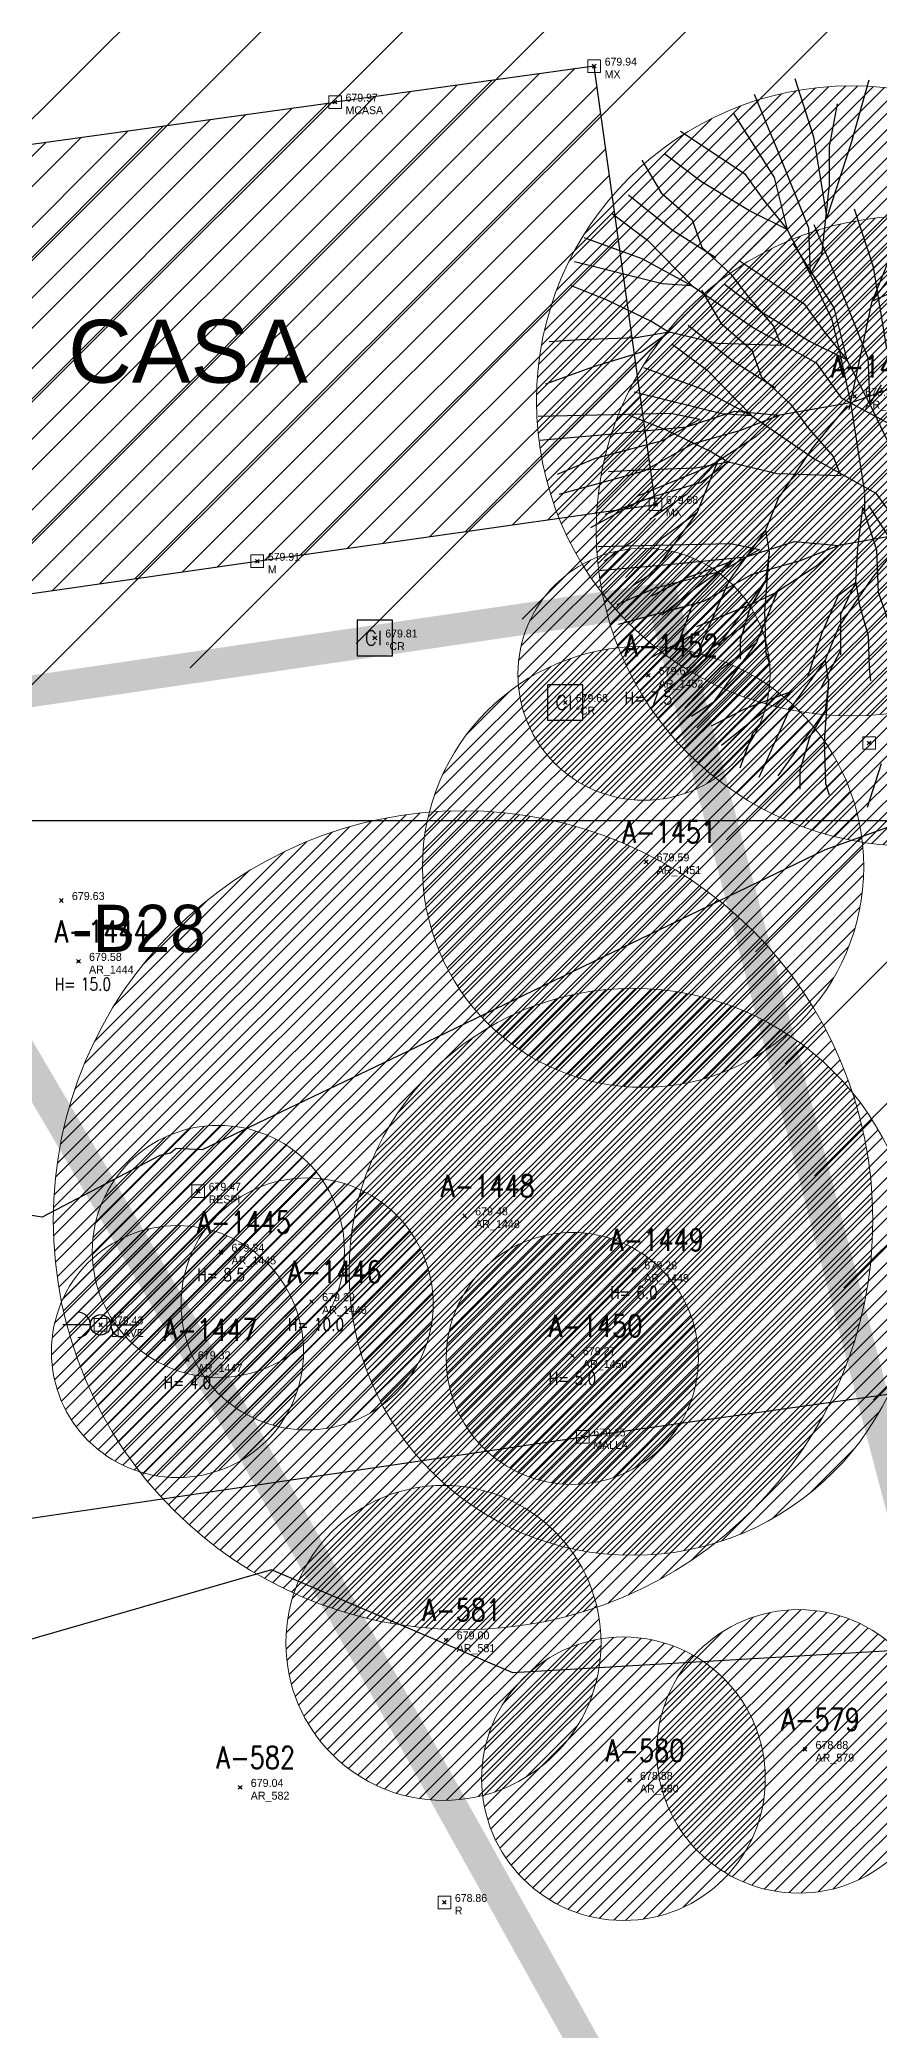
# Model space of a CAD drawing. Extents: x 350769 to 354978, y 6304672 to 6307963.
# Drawn here: x 352382.04 to 352395.35, y 6305880.8 to 6305912.39 of the extents above; entities that cross this region are included whole.
import ezdxf

# ---------------------------------------------------------------- set-up
doc = ezdxf.new("R2010")
doc.units = 0
doc.header["$PDMODE"] = 35
doc.header["$PDSIZE"] = 0.03
for name, pattern in [('4.0 - LO RECABARREN - DESNIVEL NUEVO$0$HIDDEN', [0.375, 0.25, -0.125]), ('CONTINUOS', [0]), ('DASHDOT', [1, 0.5, -0.25, 0, -0.25]), ('DASHED', [19.049999999999997, 12.7, -6.35])]:
    doc.linetypes.add(name, pattern=pattern)
doc.layers.get('0').update_dxf_attribs({"linetype": 'CONTINUOUS'})
for name, color, linetype in [('03_S2_Pav ext_Borde vereda', 7, 'CONTINUOUS'), ('1-ARBOL H1', 7, 'CONTINUOUS'), ('1-ARBOL H2', 1, 'CONTINUOUS'), ('1-ARBOL H3', 241, 'CONTINUOUS'), ('1-ARBOL NOMBRE', 3, 'CONTINUOUS'), ('1-ARBOL PTO', 7, 'CONTINUOUS'), ('1-CASA', 2, 'CONTINUOUS'), ('1-CERCO MALLA', 252, 'MALLA_LINE'), ('1-coordenadas', 8, 'CONTINUOUS'), ('1-MURO', 7, 'CONTINUOUS'), ('1-TEXTOS', 7, 'CONTINUOUS'), ('2-ACHURADO EDIFICACION', 252, 'CONTINUOUS'), ('C-TINN', 5, 'CONTINUOUS'), ('C-TOPO-MINR', 8, 'CONTINUOUS'), ('Paisajismo', 253, 'CONTINUOUS'), ('V-NODE-TEXT DIC 2012', 31, 'CONTINUOUS'), ('Z-CR', 253, 'CONTINUOUS'), ('Z-LLAV', 253, 'CONTINUOUS')]:
    doc.layers.add(name, color=color, linetype=linetype)
doc.layers.add('0_ASD_LINEA OFICIAL', color=253, linetype='DASHDOT', lineweight=20)
doc.layers.add('0_ASD_TOPOGRAFIA_ELEMENTOS', color=9, linetype='CONTINUOS', lineweight=5, true_color=0xbdbdbd)
doc.styles.add('A', font='arial.ttf', dxfattribs={"height": 2})
doc.styles.add('ROMANS', font='romans.shx', dxfattribs={"width": 0.65})
doc.linetypes.add('MALLA_LINE', pattern='A,0.5,-0.2,["MLL",STANDARD,S=0.1,R=0,X=-0.1,Y=-0.05],-0.25', length=0.95)

# ---------------------------------------------------------------- blocks, each defined once
blk = doc.blocks.new('COORDENADAS')
at = {"layer": '1-coordenadas'}
blk.add_line((20, -300.625), (1420, -300.625), dxfattribs=at)
blk = doc.blocks.new('LLAV')
at = {"layer": 'Z-LLAV'}
for p, q in [((-0.4049999999997453, 0), (-1.5, 0)), ((0.4049999999997453, 0), (1.5, 0))]:
    blk.add_line(p, q, dxfattribs=at)
blk.add_circle((0, 0), 0.405, dxfattribs=at)
for centre, start, end in [((-0.9049999999997453, 0), 270, 90), ((0.9049999999997453, 0), 90, 270)]:
    blk.add_arc(centre, 0.5, start, end, dxfattribs=at)
blk = doc.blocks.new('CR')
at = {"layer": 'Z-CR', "color": 9, "true_color": 0xbdbdbd}
for p, q in [((-1.125, 1.125), (-1.125, -1.125)), ((1.125, 1.125), (-1.125, 1.125)), ((1.125, -1.125), (1.125, 1.125)), ((-1.125, -1.125), (1.125, -1.125))]:
    blk.add_line(p, q, dxfattribs=at)
at = {"layer": 'Z-CR', "color": 9, "true_color": 0xbdbdbd, "style": 'ROMANS'}
blk.add_text('CI', height=0.9, dxfattribs=at).set_placement((-0.6514367137569934, -0.4521266222000122))
blk = doc.blocks.new('A$C27410629')
at = {"true_color": 0x136734, "transparency": 33554559}
h = blk.add_hatch(dxfattribs=at)
h.set_pattern_fill('ANSI31', color=116, scale=0.5)
h.set_pattern_definition([(45, (-8759.562515186517, -519.1035735587502), (-1.122532015133644, 1.122532015133644), [])])
h.paths.add_polyline_path([(137.5068959888558, 1252.464406617455, 0.1176268807227723), (109.8147584422568, 1254.193915082658, 0.0669245107500281), (94.44469839795602, 1249.334472017372, 0.3153492887079504), (64.30173641118381, 1196.270282113329, 0.0226826871159959), (65.7292635223912, 1185.310127003227), (112.3603922077091, 1218.953454515778), (153.4782689701005, 1161.962272479494), (172.1053089193083, 1139.480769404351), (187.9579650288579, 1141.807885415954), (193.565073162812, 1120.465553675225), (224.197974734232, 1050.129297271156), (250.6203797236194, 989.4787086543838), (268.1526288855184, 972.7353945672494, 7.2547007156e-06), (291.4898137452492, 983.2987389690225), (238.1945199318034, 1105.633967029937), (205.2934048173047, 1181.112163638985), (177.0531538182076, 1197.651557407602)])
at = {"layer": '0_ASD_LINEA OFICIAL', "ltscale": 8, "const_width": 0.5}
blk.add_lwpolyline([(250.6203797236194, 989.4787086543838), (268.1526288854875, 972.7353945673531, 7.2547007157e-06), (291.4898137452146, 983.2987389692971), (291.4898137452146, 983.2987389692971), (238.1945199318034, 1105.633967029937), (205.2934048173047, 1181.112163638985), (177.0531538182076, 1197.651557407602), (137.6146324061954, 1252.315079214)], format="xyb", dxfattribs=at)
for points in [[(65.72926352235241, 1185.310127003199), (112.3603922077091, 1218.953454515778), (153.4782689701005, 1161.962272479494), (172.1053089193083, 1139.480769404351), (187.9579650288579, 1141.807885415954), (193.565073162812, 1120.465553675225), (224.197974734232, 1050.129297271156), (250.6203797236194, 989.4787086543838)], [(160.9876143796937, 1025.359743172903), (224.1959328140074, 1050.133984341224), (193.565073162812, 1120.465553675225), (187.9579650288579, 1141.807885415954), (172.1053089193083, 1139.480769404351), (153.4782689701005, 1161.962272479494), (117.4026874119681, 1137.085542515902), (85.5836153089768, 1125.976116823203)]]:
    blk.add_lwpolyline(points, dxfattribs=at)
blk = doc.blocks.new('1.0 - LO RECABARREN LOTEO PARQUE - VEGETACION EXISTENTE ETAPA MUNICIPAL__2024')
at = {"layer": 'Paisajismo'}
for p, q in [((352394.0129195769, 6305911.777992212), (352394.3134849795, 6305910.853789667)), ((352394.9146169637, 6305910.761369242), (352395.1920618146, 6305911.754887106)), ((352393.3702363599, 6305911.527302209), (352393.7386448688, 6305910.637571461)), ((352394.5675657807, 6305910.698932466), (352394.690368617, 6305911.373898414)), ((352393.0418611248, 6305911.223470514), (352393.6892336227, 6305910.206847971)), ((352392.2036058814, 6305910.944373931), (352393.2167310477, 6305910.269405422)), ((352394.3134849795, 6305910.853789667), (352394.5215693546, 6305909.559906274)), ((352394.5215693546, 6305909.559906274), (352394.9146169637, 6305910.761369242)), ((352391.5895916997, 6305910.484170225), (352391.8965987906, 6305909.962602952)), ((352392.533211347, 6305910.137532651), (352391.955200504, 6305910.576528818)), ((352393.7386448688, 6305910.637571461), (352394.229856214, 6305909.410356456)), ((352394.5675657807, 6305910.085324964), (352394.5675657807, 6305910.698932466)), ((352393.2961860136, 6305909.675431806), (352392.533211347, 6305910.137532651)), ((352393.2167310477, 6305910.269405422), (352393.5237381385, 6305909.83988094)), ((352393.6892336227, 6305910.206847971), (352393.8921501809, 6305909.379677232)), ((352391.3771890714, 6305909.929587121), (352392.0708026726, 6305909.37506585)), ((352391.8965987906, 6305909.962602952), (352392.3878101358, 6305909.533078468)), ((352393.5237381385, 6305909.83988094), (352393.8921501809, 6305909.379677232)), ((352394.4447629444, 6305908.980831973), (352394.5675657807, 6305910.085324964)), ((352391.1228647721, 6305909.629221594), (352391.6777550635, 6305909.213330534)), ((352392.3878101358, 6305909.533078468), (352392.5413154479, 6305909.103553985)), ((352393.8921501809, 6305909.379677232), (352393.2961860136, 6305909.675431806)), ((352394.9585092772, 6305909.710959554), (352395.2590746798, 6305908.786757008)), ((352390.6685668939, 6305909.25695522), (352391.5895916997, 6305908.919470967)), ((352391.6777550635, 6305909.213330534), (352392.3878101358, 6305908.489946484)), ((352392.0708026726, 6305909.37506585), (352392.7644156842, 6305908.936069684)), ((352393.8921501809, 6305909.379677232), (352394.2605586899, 6305908.674026942)), ((352394.229856214, 6305909.410356456), (352394.2605586899, 6305908.674026942)), ((352394.3158260602, 6305909.460269551), (352394.6842345691, 6305908.570538802)), ((352395.7034937834, 6305909.379677232), (352395.2429813805, 6305908.244502459)), ((352391.9089599903, 6305908.520178624), (352390.5217333774, 6305908.866754366)), ((352391.5895916997, 6305908.919470967), (352392.3878101358, 6305908.489946484)), ((352392.5413154479, 6305909.103553985), (352393.0018243174, 6305908.674026942)), ((352393.1491955817, 6305908.877341272), (352394.162320748, 6305908.202372763)), ((352393.9874508251, 6305909.156437855), (352394.634823323, 6305908.139815313)), ((352394.2605586899, 6305908.674026942), (352394.4447629444, 6305908.980831973)), ((352395.2429813805, 6305908.244502459), (352395.8569990956, 6305909.042192979)), ((352393.0018243174, 6305908.674026942), (352393.2781324659, 6305908.305863464)), ((352394.2605586899, 6305908.674026942), (352394.5982682565, 6305907.968379211)), ((352394.6842345691, 6305908.570538802), (352395.1754459144, 6305907.343323798)), ((352395.2429813805, 6305908.244502459), (352396.04120335, 6305908.612665934)), ((352395.2590746798, 6305908.786757008), (352395.4671590549, 6305907.492873616)), ((352390.4523717225, 6305908.497073519), (352391.0303825655, 6305908.266022882)), ((352391.0303825655, 6305908.266022882), (352391.7471161288, 6305907.919447142)), ((352392.3878101358, 6305908.489946484), (352391.9089599903, 6305908.520178624)), ((352392.3878101358, 6305908.489946484), (352393.3702363599, 6305907.814977976)), ((352392.5351814, 6305908.417137566), (352392.8421884909, 6305907.895570293)), ((352393.4788010473, 6305908.070499993), (352392.9007902043, 6305908.50949616)), ((352393.2781324659, 6305908.305863464), (352393.6772434507, 6305907.845657198)), ((352394.8745728715, 6305906.526401966), (352395.2429813805, 6305908.244502459)), ((352391.7471161288, 6305907.919447142), (352392.0194016269, 6305907.753616969)), ((352394.2417757139, 6305907.608399147), (352393.4788010473, 6305908.070499993)), ((352394.162320748, 6305908.202372763), (352394.4693278388, 6305907.772848281)), ((352394.5982682565, 6305907.968379211), (352394.7210710928, 6305907.446814498)), ((352394.634823323, 6305908.139815313), (352394.8377398812, 6305907.312644574)), ((352390.6071654758, 6305907.630894956), (352390.1159541304, 6305907.600215733)), ((352391.4974878058, 6305907.66157674), (352390.6071654758, 6305907.630894956)), ((352392.0194016269, 6305907.753616969), (352391.4974878058, 6305907.66157674)), ((352392.0194016269, 6305907.753616969), (352391.5852734465, 6305907.434240762)), ((352392.7869211206, 6305907.56953395), (352392.0194016269, 6305907.753616969)), ((352392.3227787717, 6305907.862554463), (352393.0163923729, 6305907.308033192)), ((352392.8421884909, 6305907.895570293), (352393.3333998361, 6305907.46604581)), ((352393.3702363599, 6305907.814977976), (352394.3526590505, 6305907.26273148)), ((352393.6772434507, 6305907.845657198), (352393.800046287, 6305907.538854728)), ((352394.8377398812, 6305907.312644574), (352394.2417757139, 6305907.608399147)), ((352394.4693278388, 6305907.772848281), (352394.8377398812, 6305907.312644574)), ((352391.5852734465, 6305907.434240762), (352390.8222987799, 6305907.203190553)), ((352392.0684544724, 6305907.562188935), (352392.6233447638, 6305907.146297876)), ((352393.800046287, 6305907.538854728), (352392.7869211206, 6305907.56953395)), ((352393.0163923729, 6305907.308033192), (352393.7100053845, 6305906.869037026)), ((352393.3333998361, 6305907.46604581), (352393.4869051482, 6305907.036521327)), ((352394.7210710928, 6305907.446814498), (352394.8972583273, 6305906.632197277)), ((352394.8377398812, 6305907.312644574), (352395.2061483902, 6305906.606994283)), ((352395.1754459144, 6305907.343323798), (352395.2061483902, 6305906.606994283)), ((352390.8222987799, 6305907.203190553), (352390.0593241133, 6305906.925929705)), ((352391.6141565942, 6305907.189922562), (352392.5351814, 6305906.852438308)), ((352392.6233447638, 6305907.146297876), (352393.3333998361, 6305906.422913825)), ((352393.4869051482, 6305907.036521327), (352393.9474140177, 6305906.606994283)), ((352394.3526590505, 6305907.26273148), (352394.7517700352, 6305906.710484983)), ((352394.8972583273, 6305906.632197277), (352396.2254076045, 6305907.109330244)), ((352392.8545496906, 6305906.453145966), (352391.4673230777, 6305906.799721708)), ((352392.5351814, 6305906.852438308), (352393.3333998361, 6305906.422913825)), ((352394.8972583273, 6305906.632197277), (352393.7693438112, 6305906.434361735)), ((352394.7517700352, 6305906.710484983), (352395.949099456, 6305906.066198258)), ((352394.8972583273, 6305906.632197277), (352395.1201785441, 6305905.207146732)), ((352395.2061483902, 6305906.606994283), (352395.3903526447, 6305906.913799315)), ((352389.9437219448, 6305906.417618219), (352392.047682121, 6305906.463828432)), ((352391.3979614228, 6305906.430040861), (352391.9759722658, 6305906.198990224)), ((352392.5100907954, 6305906.371408434), (352391.9089594007, 6305906.024832265)), ((352392.047682121, 6305906.463828432), (352392.5100907954, 6305906.371408434)), ((352392.2957097753, 6305906.250278716), (352393.063229269, 6305906.495722742)), ((352393.3333998361, 6305906.422913825), (352392.8545496906, 6305906.453145966)), ((352393.063229269, 6305906.495722742), (352393.7693438112, 6305906.434361735)), ((352393.7693438112, 6305906.434361735), (352393.1553296296, 6305906.18891771)), ((352393.3333998361, 6305906.422913825), (352394.3158260602, 6305905.747945317)), ((352393.7693438112, 6305906.434361735), (352393.4009353022, 6305906.096877482)), ((352393.7693438112, 6305906.434361735), (352393.7693438112, 6305906.434361735)), ((352393.9474140177, 6305906.606994283), (352394.2237221662, 6305906.238830806)), ((352394.8438739291, 6305906.587762971), (352394.2912576322, 6305905.912794462)), ((352395.2061483902, 6305906.606994283), (352395.5438579568, 6305905.901346552)), ((352389.9624488183, 6305906.035516476), (352391.0062764606, 6305906.127556705)), ((352391.9089594007, 6305906.024832265), (352390.8454193315, 6305905.747571844)), ((352391.0062764606, 6305906.127556705), (352392.2957097753, 6305906.250278716)), ((352391.9759722658, 6305906.198990224), (352392.6927058291, 6305905.852414483)), ((352393.1553296296, 6305906.18891771), (352392.3878101358, 6305905.974155469)), ((352393.4009353022, 6305906.096877482), (352392.7869211206, 6305905.698032221)), ((352394.2237221662, 6305906.238830806), (352394.622833151, 6305905.778624539)), ((352390.8454193315, 6305905.747571844), (352390.2442873473, 6305905.493416102)), ((352392.3878101358, 6305905.974155469), (352391.6202906421, 6305905.544630986)), ((352392.7869211206, 6305905.698032221), (352392.2957097753, 6305905.176467509)), ((352392.9649913272, 6305905.686584311), (352392.4430775061, 6305905.594544081)), ((352392.7869211206, 6305905.698032221), (352392.4638496921, 6305904.892684619)), ((352392.4638496921, 6305905.539626314), (352392.7869211206, 6305905.698032221)), ((352392.9649913272, 6305905.686584311), (352392.5308631468, 6305905.367208104)), ((352392.6927058291, 6305905.852414483), (352392.9649913272, 6305905.686584311)), ((352393.7325108209, 6305905.502501291), (352392.9649913272, 6305905.686584311)), ((352394.2912576322, 6305905.912794462), (352393.7693438112, 6305905.145785726)), ((352394.3158260602, 6305905.747945317), (352395.2982487508, 6305905.195698822)), ((352394.622833151, 6305905.778624539), (352394.7456359873, 6305905.471822069)), ((352391.6202906421, 6305905.544630986), (352390.2694559091, 6305905.176467509)), ((352391.5527551761, 6305905.563862298), (352391.0615438308, 6305905.533183075)), ((352391.5159117916, 6305905.146839933), (352392.4638496921, 6305905.539626314)), ((352392.4430775061, 6305905.594544081), (352391.5527551761, 6305905.563862298)), ((352394.7456359873, 6305905.471822069), (352393.7325108209, 6305905.502501291)), ((352390.7789491527, 6305904.649246451), (352391.6315494756, 6305905.115835865)), ((352391.7678884802, 6305905.136157895), (352391.0049138136, 6305904.858897046)), ((352392.2957097753, 6305905.176467509), (352391.712394536, 6305904.777622248)), ((352392.5308631468, 6305905.367208104), (352391.7678884802, 6305905.136157895)), ((352393.7676632233, 6305905.149297383), (352393.5520186601, 6305904.610543044)), ((352395.1242127131, 6305904.910807617), (352395.1242127131, 6305905.186930866)), ((352395.2982487508, 6305905.195698822), (352395.6973597355, 6305904.643452325)), ((352391.8040635513, 6305904.791658554), (352391.4536395849, 6305904.441467897)), ((352392.4638496921, 6305904.892684619), (352391.7736497019, 6305903.939218871)), ((352391.9157499282, 6305904.486954465), (352392.4638496921, 6305904.892684619)), ((352395.0121196433, 6305904.324609548), (352395.0929848033, 6305904.971115203)), ((352395.0929848033, 6305904.971115203), (352395.3086324689, 6305904.297672843)), ((352395.1823983762, 6305905.002979274), (352395.6136906051, 6305904.329536912)), ((352391.4536395849, 6305904.441467897), (352390.9953933368, 6305904.118216191)), ((352391.3270499519, 6305903.858073066), (352391.9157499282, 6305904.486954465)), ((352393.5520186601, 6305904.610543044), (352392.9859501304, 6305903.829349366)), ((352393.0398612712, 6305904.125664365), (352393.5520186601, 6305904.610543044)), ((352393.2412994756, 6305904.183246057), (352394.0088189693, 6305904.428690083)), ((352393.5520186601, 6305904.610543044), (352393.6059298009, 6305904.260354635)), ((352394.0088189693, 6305904.428690083), (352394.7149335115, 6305904.367329077)), ((352395.8428480276, 6305904.565164618), (352394.7149335115, 6305904.367329077)), ((352395.7894636294, 6305904.520730313), (352395.2368473325, 6305903.845761804)), ((352390.8893116451, 6305904.35058556), (352392.9932718213, 6305904.396795774)), ((352391.9518661609, 6305904.060524046), (352393.2412994756, 6305904.183246057)), ((352392.2966249659, 6305903.8518871), (352393.0398612712, 6305904.125664365)), ((352393.0398612712, 6305904.125664365), (352392.3981249797, 6305903.446156948)), ((352392.4468387223, 6305903.694661343), (352393.0398612712, 6305904.125664365)), ((352393.4556804957, 6305904.304375775), (352392.854549101, 6305903.957799607)), ((352392.9932718213, 6305904.396795774), (352393.4556804957, 6305904.304375775)), ((352394.1009193299, 6305904.121885052), (352393.3333998361, 6305903.90712281)), ((352393.6059298009, 6305904.260354635), (352393.5349257553, 6305903.324438051)), ((352393.6059298009, 6305904.260354635), (352393.5520186601, 6305903.80241266)), ((352394.7149335115, 6305904.367329077), (352394.1009193299, 6305904.121885052)), ((352394.7149335115, 6305904.367329077), (352394.3465250025, 6305904.029844823)), ((352394.7149335115, 6305904.367329077), (352394.7149335115, 6305904.367329077)), ((352394.9851625217, 6305903.785857457), (352395.0121196433, 6305904.324609548)), ((352395.3086324689, 6305904.297672843), (352395.3355864882, 6305903.624230481)), ((352390.9080385186, 6305903.968483818), (352391.9518661609, 6305904.060524046)), ((352391.7736497019, 6305903.939218871), (352391.4285494479, 6305903.71606725)), ((352391.7485246844, 6305903.567875843), (352392.2966249659, 6305903.8518871)), ((352392.854549101, 6305903.957799607), (352391.7910090318, 6305903.680539185)), ((352392.9859501304, 6305903.829349366), (352392.5007498631, 6305902.751842936)), ((352393.3333998361, 6305903.90712281), (352392.5658803424, 6305903.477598327)), ((352392.8041250348, 6305902.776702458), (352393.5520186601, 6305903.80241266)), ((352393.5520186601, 6305903.80241266), (352393.3094200777, 6305903.398346344)), ((352394.3465250025, 6305904.029844823), (352393.7325108209, 6305903.630999562)), ((352395.2368473325, 6305903.845761804), (352394.7149335115, 6305903.078753067)), ((352391.7910090318, 6305903.680539185), (352391.1898770476, 6305903.426383443)), ((352392.5658803424, 6305903.477598327), (352391.2150456094, 6305903.109434851)), ((352391.9077273142, 6305903.263658321), (352392.4468387223, 6305903.694661343)), ((352392.4615014919, 6305903.079807275), (352393.4094393924, 6305903.472593656)), ((352393.7325108209, 6305903.630999562), (352393.2412994756, 6305903.109434851)), ((352393.7325108209, 6305903.630999562), (352393.4094393924, 6305902.82565196)), ((352393.4094393924, 6305903.472593656), (352393.7325108209, 6305903.630999562)), ((352394.4455990327, 6305902.970660942), (352394.7094993792, 6305903.579256171)), ((352394.7094993792, 6305903.579256171), (352394.9851625217, 6305903.785857457)), ((352394.7425639393, 6305903.274039824), (352394.9851625217, 6305903.785857457)), ((352394.9851625217, 6305903.785857457), (352395.0342995268, 6305903.437250731)), ((352395.3355864882, 6305903.624230481), (352395.5512310514, 6305903.004663778)), ((352392.3981249797, 6305903.446156948), (352392.1951249521, 6305902.898421355)), ((352393.3094200777, 6305903.398346344), (352393.1476866553, 6305902.859592006)), ((352393.5349257553, 6305903.324438051), (352393.5552253439, 6305902.654983187)), ((352394.7425639393, 6305902.627534167), (352394.7425639393, 6305903.274039824)), ((352395.0342995268, 6305903.437250731), (352395.1763997532, 6305902.930088227)), ((352391.724538853, 6305902.582213792), (352392.5771391759, 6305903.048803207)), ((352393.2412994756, 6305903.109434851), (352392.6579842363, 6305902.71058959)), ((352393.1476866553, 6305902.859592006), (352393.1476866553, 6305902.563279255)), ((352394.2222994165, 6305902.280919908), (352394.4455990327, 6305902.970660942)), ((352394.7132529237, 6305903.082264724), (352394.4976083605, 6305902.543510386)), ((352395.1763997532, 6305902.930088227), (352395.1966998594, 6305902.422925348)), ((352392.7496532516, 6305902.724625896), (352392.3992292852, 6305902.374435239)), ((352393.4094393924, 6305902.82565196), (352392.7192394022, 6305901.872186213)), ((352392.8613396285, 6305902.419921806), (352393.4094393924, 6305902.82565196)), ((352393.5552253439, 6305902.654983187), (352393.6161256627, 6305902.472404656)), ((352394.4976083605, 6305902.543510386), (352393.9315398307, 6305901.762316708)), ((352393.9854509715, 6305902.058631706), (352394.4976083605, 6305902.543510386)), ((352394.4281140566, 6305902.09519867), (352394.7454820854, 6305902.703077901)), ((352394.4976083605, 6305902.543510386), (352394.5515195012, 6305902.193321977)), ((352392.3992292852, 6305902.374435239), (352391.9409830371, 6305902.051183533)), ((352392.2726396522, 6305901.791040407), (352392.8613396285, 6305902.419921806)), ((352395.1966998594, 6305902.422925348), (352395.2169994481, 6305902.220060273)), ((352393.2422146662, 6305901.784854442), (352393.9854509715, 6305902.058631706)), ((352393.9854509715, 6305902.058631706), (352393.34371468, 6305901.379124289)), ((352393.3924284226, 6305901.627628685), (352393.9854509715, 6305902.058631706)), ((352394.5515195012, 6305902.193321977), (352394.4805154556, 6305901.257405393)), ((352394.5515195012, 6305902.193321977), (352394.4976083605, 6305901.735380001)), ((352392.7192394022, 6305901.872186213), (352392.3741391482, 6305901.649034591)), ((352392.6941143847, 6305901.500843185), (352393.2422146662, 6305901.784854442)), ((352392.8533170145, 6305901.196625663), (352393.3924284226, 6305901.627628685)), ((352393.9315398307, 6305901.762316708), (352393.4463395634, 6305900.684810277)), ((352393.7497147351, 6305900.7096698), (352394.4976083605, 6305901.735380001)), ((352394.4976083605, 6305901.735380001), (352394.255009778, 6305901.331313686)), ((352393.34371468, 6305901.379124289), (352393.1407146524, 6305900.831388696)), ((352394.255009778, 6305901.331313686), (352394.0932763556, 6305900.792559347)), ((352394.4805154556, 6305901.257405393), (352394.5008150442, 6305900.587950529)), ((352394.0932763556, 6305900.792559347), (352394.0932763556, 6305900.496246597)), ((352395.1678891168, 6305900.213887249), (352395.391188733, 6305900.903628283)), ((352394.5008150442, 6305900.587950529), (352394.561715363, 6305900.405371998))]:
    blk.add_line(p, q, dxfattribs=at)
blk = doc.blocks.new('TOPOGRAFIA')
at = {"layer": '0_ASD_TOPOGRAFIA_ELEMENTOS', "true_color": 0xf26507}
h = blk.add_hatch(dxfattribs=at)
h.set_pattern_fill('ANSI31', color=30, scale=0.1)
h.set_pattern_definition([(45, (384092.1429718852, 6301166.910121057), (-0.2245064030267289, 0.2245064030267289), [])])
edge = h.paths.add_edge_path()
edge.add_arc((390394.917189226, 6302906.662297371), 5, 0, 360)
h = blk.add_hatch(dxfattribs=at)
h.set_pattern_fill('ANSI31', color=30, scale=0.1)
h.set_pattern_definition([(45, (384093.0885615854, 6301164.843088399), (-0.2245064030267289, 0.2245064030267289), [])])
edge = h.paths.add_edge_path()
edge.add_arc((390395.8627789264, 6302904.595264712), 5, 0, 360)
h = blk.add_hatch(dxfattribs=at)
h.set_pattern_fill('ANSI31', color=30, scale=0.1)
h.set_pattern_definition([(45, (384088.8481344952, 6301162.569344084), (-0.2245064030267289, 0.2245064030267289), [])])
edge = h.paths.add_edge_path()
edge.add_arc((390391.6223518361, 6302902.321520397), 2, 0, 360)
h = blk.add_hatch(dxfattribs=at)
h.set_pattern_fill('ANSI31', color=30, scale=0.1)
h.set_pattern_definition([(45, (384088.833374591, 6301159.513088954), (-0.2245064030267289, 0.2245064030267289), [])])
edge = h.paths.add_edge_path()
edge.add_arc((390391.607591932, 6302899.265265267), 3.5, 0, 360)
h = blk.add_hatch(dxfattribs=at)
h.set_pattern_fill('ANSI31', color=30, scale=0.1)
h.set_pattern_definition([(45, (384085.9785112705, 6301153.903732989), (-0.2245064030267289, 0.2245064030267289), [])])
edge = h.paths.add_edge_path()
edge.add_arc((390388.7527286113, 6302893.655909304), 6.5, 0, 360)
h = blk.add_hatch(dxfattribs=at)
h.set_pattern_fill('ANSI31', color=30, scale=0.1)
h.set_pattern_definition([(45, (384088.6693262592, 6301153.084689968), (-0.2245064030267289, 0.2245064030267289), [])])
edge = h.paths.add_edge_path()
edge.add_arc((390391.4435436001, 6302892.836866282), 4.5, 0, 360)
h = blk.add_hatch(dxfattribs=at)
h.set_pattern_fill('ANSI31', color=30, scale=0.1)
h.set_pattern_definition([(45, (384082.0969010057, 6301153.409221396), (-0.2245064030267289, 0.2245064030267289), [])])
edge = h.paths.add_edge_path()
edge.add_arc((390384.8711183466, 6302893.16139771), 2, 0, 360)
h = blk.add_hatch(dxfattribs=at)
h.set_pattern_fill('ANSI31', color=30, scale=0.1)
h.set_pattern_definition([(45, (384083.5041822849, 6301152.574718005), (-0.2245064030267289, 0.2245064030267289), [])])
edge = h.paths.add_edge_path()
edge.add_arc((390386.2783996258, 6302892.326894319), 2, 0, 360)
h = blk.add_hatch(dxfattribs=at)
h.set_pattern_fill('ANSI31', color=30, scale=0.1)
h.set_pattern_definition([(45, (384081.4473985385, 6301151.817495489), (-0.2245064030267289, 0.2245064030267289), [])])
edge = h.paths.add_edge_path()
edge.add_arc((390384.2216158794, 6302891.569671802), 2, 0, 360)
h = blk.add_hatch(dxfattribs=at)
h.set_pattern_fill('ANSI31', color=30, scale=0.1)
h.set_pattern_definition([(45, (384087.7105326688, 6301151.709325339), (-0.2245064030267289, 0.2245064030267289), [])])
edge = h.paths.add_edge_path()
edge.add_arc((390390.4847500097, 6302891.461501652), 2, 0, 360)
h = blk.add_hatch(dxfattribs=at)
h.set_pattern_fill('ANSI31', color=30, scale=0.1)
h.set_pattern_definition([(45, (384085.6674418455, 6301147.193502149), (-0.2245064030267289, 0.2245064030267289), [])])
edge = h.paths.add_edge_path()
edge.add_arc((390388.4416591865, 6302886.945678462), 2.5, 0, 360)
h = blk.add_hatch(dxfattribs=at)
h.set_pattern_fill('ANSI31', color=30, scale=0.1)
h.set_pattern_definition([(45, (384091.3007904288, 6301145.472125197), (-0.2245064030267289, 0.2245064030267289), [])])
edge = h.paths.add_edge_path()
edge.add_arc((390394.0750077697, 6302885.22430151), 2.25, 0, 360)
h = blk.add_hatch(dxfattribs=at)
h.set_pattern_fill('ANSI31', color=30, scale=0.1)
h.set_pattern_definition([(45, (384088.522905343, 6301145.037902755), (-0.2245064030267289, 0.2245064030267289), [])])
edge = h.paths.add_edge_path()
edge.add_arc((390391.2971226839, 6302884.790079068), 2.25, 0, 360)
at = {"layer": '2-ACHURADO EDIFICACION', "lineweight": 0, "true_color": 0xbdbdbd}
h = blk.add_hatch(dxfattribs=at)
h.set_pattern_fill('ANSI31', color=9, scale=0.25)
h.set_pattern_definition([(45, (38000, -3000), (-0.561266007566822, 0.5612660075668221), [])])
h.paths.add_polyline_path([(390391.804, 6302905.018999999), (390390.8320000001, 6302911.975), (390386.722, 6302911.404), (390379.5022683701, 6302910.400966726), (390379.931, 6302907.315), (390376.768, 6302906.763), (390377.335, 6302902.895), (390381.0619999994, 6302903.48), (390385.488, 6302904.115)])
at = {"layer": '0_ASD_LINEA OFICIAL', "ltscale": 8, "const_width": 0.5}
blk.add_lwpolyline([(390427.7422208371, 6302814.067302241), (390462.175169294, 6302752.281984893), (390383.0708512056, 6302730.60460566), (390309.799280958, 6302723.34933251), (390311.3694829855, 6302703.307175558), (390386.7450058985, 6302710.87060822), (390472.1157813581, 6302734.447625814), (390495.6666031899, 6302745.107885282), (390523.3047577998, 6302756.108814369), (390473.7988608224, 6302802.290811195, -0.151018922054954), (390428.284824325, 6302881.718520356), (390391.7076271252, 6302986.357196383, -0.0353672387787057), (390370.1826827546, 6302995.883561216, 0.281090384313248), (390309.6791110245, 6302995.975573557), (390362.1061406053, 6302925.87386779), (390362.1051407481, 6302925.873120026), (390363.1240822571, 6302924.510663705, -0.0334358729418558), (390384.9297867848, 6302890.883640137), (390427.7422208371, 6302814.067302241)], format="xyb", dxfattribs=at)
blk.add_lwpolyline([(390427.7422208371, 6302814.067302241), (390462.175169294, 6302752.281984893), (390383.0708512056, 6302730.60460566), (390309.799280958, 6302723.34933251), (390311.3694829855, 6302703.307175558), (390386.7450058985, 6302710.87060822), (390472.1157813581, 6302734.447625814), (390495.6666031899, 6302745.107885282), (390523.3047577998, 6302756.108814369), (390473.7988608224, 6302802.290811195, -0.151018922054954), (390428.284824325, 6302881.718520356), (390391.7076271252, 6302986.357196383, -0.0353672387787057), (390370.1826827546, 6302995.883561216, 0.281090384313248), (390309.6791110245, 6302995.975573557), (390362.1061406053, 6302925.87386779), (390362.1051407481, 6302925.873120026), (390363.1240822571, 6302924.510663705, -0.0334358729418558), (390384.9297867848, 6302890.883640137), (390427.7422208371, 6302814.067302241)], format="xyb", dxfattribs=at)
at = {"layer": '0_ASD_TOPOGRAFIA_ELEMENTOS', "color": 30, "true_color": 0xf26507}
for centre, radius in [((390394.917189226, 6302906.662297371), 5), ((390395.8627789264, 6302904.595264712), 5), ((390391.6223518361, 6302902.321520397), 2), ((390391.607591932, 6302899.265265267), 3.5), ((390388.7527286113, 6302893.655909304), 6.5), ((390391.4435436001, 6302892.836866282), 4.5), ((390384.8711183466, 6302893.16139771), 2), ((390386.2783996258, 6302892.326894319), 2), ((390384.2216158794, 6302891.569671802), 2), ((390390.4847500097, 6302891.461501652), 2), ((390388.4416591865, 6302886.945678462), 2.5), ((390394.0750077697, 6302885.22430151), 2.25), ((390391.2971226839, 6302884.790079068), 2.25)]:
    blk.add_circle(centre, radius, dxfattribs=at)
at = {"layer": '1-ARBOL H1', "color": 9, "lineweight": 0, "true_color": 0xbdbdbd}
for p in [(390391.689, 6302902.304), (390382.652, 6302897.765), (390384.912, 6302893.149), (390391.461, 6302892.869), (390386.35, 6302892.363), (390384.3770000001, 6302891.441000001), (390390.4860000001, 6302891.505)]:
    blk.add_point(p, dxfattribs=at)
at = {"layer": '1-ARBOL PTO', "color": 9, "lineweight": 0, "true_color": 0xbdbdbd}
for p in [(390394.9650000001, 6302906.732999999), (390391.689, 6302902.304), (390391.656, 6302899.344), (390382.652, 6302897.765), (390388.777, 6302893.725), (390384.912, 6302893.149), (390391.461, 6302892.869), (390386.35, 6302892.363), (390384.3770000001, 6302891.441000001), (390390.4860000001, 6302891.505), (390388.484, 6302886.994), (390394.1760000001, 6302885.256), (390391.3920000001, 6302884.764), (390385.217, 6302884.653)]:
    blk.add_point(p, dxfattribs=at)
at = {"layer": '1-CASA', "color": 9, "lineweight": 0, "true_color": 0xbdbdbd, "flags": 128}
blk.add_lwpolyline([(390379.5022683701, 6302910.400966726), (390386.722, 6302911.404)], dxfattribs=at)
at = {"layer": '1-CERCO MALLA', "color": 9, "lineweight": 0, "true_color": 0xbdbdbd, "flags": 128}
blk.add_lwpolyline([(390354.0460000001, 6302884.852999999), (390365.794, 6302886.551), (390390.653, 6302890.216), (390396.096, 6302890.98), (390413.118, 6302893.497), (390416.125, 6302894.07)], dxfattribs=at)
at = {"layer": '1-coordenadas', "color": 9, "linetype": '4.0 - LO RECABARREN - DESNIVEL NUEVO$0$HIDDEN', "lineweight": 0, "ltscale": 50, "true_color": 0xbdbdbd}
blk.add_line((390200, 6302900), (390900, 6302900), dxfattribs=at)
at = {"layer": '1-MURO', "color": 9, "lineweight": 0, "true_color": 0xbdbdbd, "flags": 128}
blk.add_lwpolyline([(390371.789, 6302897.826), (390378.019, 6302898.82), (390379.136, 6302899.142999999), (390380.2720000001, 6302900.039), (390380.95, 6302901.12), (390381.183, 6302902.312000001), (390381.0620000001, 6302903.48), (390385.488, 6302904.115), (390391.804, 6302905.018999999), (390390.8320000001, 6302911.975), (390386.722, 6302911.404)], dxfattribs=at)
at = {"layer": 'C-TINN', "color": 9, "linetype": 'Continuous', "lineweight": 0, "true_color": 0xbdbdbd}
for points, elevation in [([(390390.732, 6302911.875), (390390.732, 6302912.074999999), (390390.932, 6302912.074999999), (390390.932, 6302911.875), (390390.732, 6302911.875)], 679.945), ([(390386.6220000001, 6302911.304), (390386.6220000001, 6302911.504), (390386.822, 6302911.504), (390386.822, 6302911.304), (390386.6220000001, 6302911.304)], 679.968), ([(390391.7040000001, 6302904.919000001), (390391.7040000001, 6302905.119), (390391.904, 6302905.119), (390391.904, 6302904.919000001), (390391.7040000001, 6302904.919000001)], 679.68), ([(390385.3880000001, 6302904.015000001), (390385.3880000001, 6302904.215), (390385.588, 6302904.215), (390385.588, 6302904.015000001), (390385.3880000001, 6302904.015000001)], 679.914), ([(390395.0950000001, 6302901.131), (390395.0950000001, 6302901.330999999), (390395.295, 6302901.330999999), (390395.295, 6302901.131), (390395.0950000001, 6302901.131)], 679.564), ([(390384.45, 6302894.016000001), (390384.45, 6302894.216), (390384.65, 6302894.216), (390384.65, 6302894.016000001), (390384.45, 6302894.016000001)], 679.471), ([(390382.902, 6302891.895), (390382.902, 6302892.095), (390383.102, 6302892.095), (390383.102, 6302891.895), (390382.902, 6302891.895)], 679.428), ([(390390.553, 6302890.116), (390390.553, 6302890.316), (390390.753, 6302890.316), (390390.753, 6302890.116), (390390.553, 6302890.116)], 679.148), ([(390388.3560000001, 6302882.727), (390388.3560000001, 6302882.926999999), (390388.556, 6302882.926999999), (390388.556, 6302882.727), (390388.3560000001, 6302882.727)], 678.856)]:
    blk.add_lwpolyline(points, dxfattribs=dict(at, elevation=elevation))
for p in [(390390.832, 6302911.975, 679.945), (390386.722, 6302911.404, 679.968), (390391.804, 6302905.019, 679.68), (390385.488, 6302904.115, 679.914), (390395.195, 6302901.231, 679.564), (390384.55, 6302894.116, 679.471), (390383.002, 6302891.995, 679.428), (390390.653, 6302890.216, 679.148), (390388.456, 6302882.827, 678.856)]:
    blk.add_point(p, dxfattribs=at)
at = {"layer": 'C-TOPO-MINR', "color": 9, "linetype": 'Continuous', "lineweight": -3, "true_color": 0xbdbdbd}
for points, elevation in [([(390409.2848364117, 6302922.410337731), (390412.0477934132, 6302903.883766467), (390412.0749387755, 6302903.568938776), (390411.2576153847, 6302902.370846154), (390408.2201578947, 6302899.480157895), (390404.1252903226, 6302902.160387097), (390404.4767241379, 6302905.348206897), (390402.2352130584, 6302907.46619244), (390401.0772758621, 6302910.619816092), (390400.479432526, 6302911.358920415), (390399.3681509434, 6302911.675679245), (390399.7318720627, 6302910.902), (390400.368622276, 6302907.53168523), (390397.7736666667, 6302903.706999999), (390397.0771818182, 6302900.462584415), (390394.4962307693, 6302899.536384615), (390387.8694086022, 6302896.334655914), (390384.6114040632, 6302894.770562077), (390384.2008361204, 6302894.795317726), (390384.1131619718, 6302894.720813381), (390383.9414496124, 6302894.681050388), (390382.0772425249, 6302893.704820598), (390381.7114388489, 6302893.762625899)], 679.5), ([(390416.6417831715, 6302882.881168284), (390415.0554405286, 6302883.306440528), (390414.9118947369, 6302883.317157895), (390414.4620253807, 6302883.378111675), (390405.7328909091, 6302881.336727273), (390405.8842142857, 6302881.394678572), (390406.50003125, 6302883.64134375), (390406.1893157895, 6302883.934657895), (390405.1651551724, 6302883.674711207), (390404.0774117647, 6302884.702823529), (390401.2393282443, 6302886.852488549), (390400.792, 6302887.125769231), (390389.5394520548, 6302886.470890411), (390385.7144514286, 6302888.10848), (390375.810615873, 6302885.242901587), (390377.9987526882, 6302884.963390681), (390377.9986449864, 6302884.102476965), (390377.6079764706, 6302881.234752941), (390377.3702975207, 6302881.148314049), (390368.2591666667, 6302881.512152778), (390366.563125, 6302881.245), (390365.436422713, 6302880.895085174), (390354.5135348838, 6302879.896289405)], 679)]:
    blk.add_lwpolyline(points, dxfattribs=dict(at, elevation=elevation))
at = {"layer": 'V-NODE-TEXT DIC 2012', "color": 9, "lineweight": 0, "true_color": 0xbdbdbd}
for p in [(390390.832, 6302911.975), (390386.722, 6302911.404), (390394.9650000001, 6302906.733), (390391.804, 6302905.019), (390385.488, 6302904.115), (390387.352, 6302902.898), (390391.689, 6302902.304), (390390.373, 6302901.874), (390395.195, 6302901.231), (390391.656, 6302899.344), (390382.38, 6302898.731), (390382.652, 6302897.765), (390384.55, 6302894.116), (390388.777, 6302893.725), (390384.912, 6302893.149), (390391.461, 6302892.869), (390386.35, 6302892.363), (390383.002, 6302891.995), (390384.377, 6302891.441), (390390.486, 6302891.505), (390390.653, 6302890.216), (390388.484, 6302886.994), (390394.176, 6302885.256), (390391.392, 6302884.764), (390385.217, 6302884.653), (390388.456, 6302882.827)]:
    blk.add_point(p, dxfattribs=at)
at = {"layer": 'Z-CR', "color": 9, "lineweight": 0, "true_color": 0xbdbdbd, "xscale": 0.25, "yscale": 0.25, "zscale": 0.25}
for p in [(390387.352, 6302902.897999999), (390390.373, 6302901.874)]:
    blk.add_blockref('CR', p, dxfattribs=at)
at = {"layer": 'Z-LLAV', "color": 9, "lineweight": 0, "true_color": 0xbdbdbd, "xscale": 0.4, "yscale": 0.4, "zscale": 0.4}
blk.add_blockref('LLAV', (390383.0020000001, 6302891.995), dxfattribs=at)
at = {"layer": '1-ARBOL H2', "color": 9, "lineweight": 0, "true_color": 0xbdbdbd, "style": 'ROMANS', "width": 0.8}
for p in [(390391.3120668354, 6302901.842000006), (390382.2750668354, 6302897.303000005), (390384.5350668354, 6302892.687000006), (390391.0840668355, 6302892.407000005), (390385.9730668353, 6302891.901000005), (390384.0000668353, 6302890.979000005), (390390.1090668353, 6302891.043000005)]:
    blk.add_text('H=', height=0.2, dxfattribs=at).set_placement(p)
at = {"layer": '1-ARBOL H3', "color": 9, "lineweight": 0, "true_color": 0xbdbdbd, "style": 'ROMANS', "width": 0.8}
for s, p in [('7.5', (390391.7251939024, 6302901.842000006)), ('15.0', (390382.6881939024, 6302897.303000006)), ('8.5', (390384.9481939023, 6302892.687000006)), ('6.0', (390391.4971939024, 6302892.407000005)), ('10.0', (390386.3861939024, 6302891.901000006)), ('4.0', (390384.4131939024, 6302890.979000006)), ('5.0', (390390.5221939024, 6302891.043000006))]:
    blk.add_text(s, height=0.2, dxfattribs=at).set_placement(p)
at = {"layer": '1-ARBOL NOMBRE', "color": 9, "lineweight": 0, "true_color": 0xbdbdbd, "style": 'ROMANS', "width": 0.8}
for s, p in [('A-1453', (390394.5880668353, 6302907.033000003)), ('A-1452', (390391.3120668354, 6302902.604000003)), ('A-1451', (390391.2790668355, 6302899.644000003)), ('A-1444', (390382.2750668354, 6302898.065000002)), ('A-1448', (390388.4000668354, 6302894.025000002)), ('A-1445', (390384.5350668354, 6302893.449000003)), ('A-1449', (390391.0840668355, 6302893.169000003)), ('A-1446', (390385.9730668353, 6302892.663000003)), ('A-1447', (390384.0000668353, 6302891.741000002)), ('A-1450', (390390.1090668353, 6302891.805000002)), ('A-581', (390388.1070668354, 6302887.294000003)), ('A-579', (390393.7990668353, 6302885.556000003)), ('A-580', (390391.0150668354, 6302885.064000003)), ('A-582', (390384.8400668354, 6302884.953000003))]:
    blk.add_text(s, height=0.35, dxfattribs=at).set_placement(p)
at = {"layer": '1-TEXTOS', "color": 9, "lineweight": 0, "true_color": 0xbdbdbd, "style": 'A'}
blk.add_text('CASA', height=1, dxfattribs=at).set_placement((390382.4884012537, 6302906.948465009))
at = {"layer": 'V-NODE-TEXT DIC 2012', "color": 9, "lineweight": 0, "true_color": 0xbdbdbd}
for s, height, p in [('679.94', 0.125, (390390.9987893219, 6302911.983210677)), ('MX', 0.125, (390390.9987893219, 6302911.783210678)), ('679.97', 0.125, (390386.8887893219, 6302911.412210678)), ('MCASA', 0.125, (390386.8887893219, 6302911.212210678)), ('679.87', 0.127, (390395.1317893219, 6302906.740210677)), ('AR_1453', 0.127, (390395.1317893219, 6302906.538210678)), ('679.68', 0.125, (390391.9707893219, 6302905.027210678)), ('MX', 0.125, (390391.9707893219, 6302904.827210679)), ('679.91', 0.125, (390385.6547893219, 6302904.123210678)), ('M', 0.125, (390385.6547893219, 6302903.923210679)), ('679.81', 0.125, (390387.5187893219, 6302902.906210678)), ('°CR', 0.125, (390387.5187893219, 6302902.706210678)), ('679.67', 0.127, (390391.8557893219, 6302902.311210677)), ('AR_1452', 0.127, (390391.8557893219, 6302902.109210677)), ('679.68', 0.125, (390390.5397893219, 6302901.882210677)), ('°CR', 0.125, (390390.5397893219, 6302901.682210678)), ('AR_1451', 0.127, (390391.8227893219, 6302899.149210677)), ('679.59', 0.127, (390391.8227893219, 6302899.351210677)), ('679.63', 0.127, (390382.5467893219, 6302898.738210677)), ('-B28', 0.75, (390382.5467893219, 6302897.913210678)), ('AR_1444', 0.127, (390382.8187893219, 6302897.570210678)), ('679.58', 0.127, (390382.8187893219, 6302897.772210677)), ('679.47', 0.125, (390384.7167893219, 6302894.124210678)), ('RESPI', 0.125, (390384.7167893219, 6302893.924210679)), ('679.48', 0.127, (390388.9437893219, 6302893.732210677)), ('AR_1448', 0.127, (390388.9437893219, 6302893.530210678)), ('679.34', 0.127, (390385.0787893219, 6302893.156210678)), ('AR_1445', 0.127, (390385.0787893219, 6302892.954210678)), ('679.28', 0.127, (390391.6277893219, 6302892.876210677)), ('AR_1449', 0.127, (390391.6277893219, 6302892.674210678)), ('AR_1446', 0.127, (390386.5167893219, 6302892.168210678)), ('679.29', 0.127, (390386.5167893219, 6302892.370210677)), ('679.43', 0.125, (390383.1687893219, 6302892.003210678)), ('LLAVE', 0.125, (390383.1687893219, 6302891.803210679)), ('679.27', 0.127, (390390.6527893219, 6302891.512210677)), ('AR_1447', 0.127, (390384.5437893219, 6302891.246210678)), ('679.32', 0.127, (390384.5437893219, 6302891.448210677)), ('AR_1450', 0.127, (390390.6527893219, 6302891.310210678)), ('679.15', 0.125, (390390.8197893219, 6302890.224210678)), ('MALLA', 0.125, (390390.8197893219, 6302890.024210678)), ('AR_581', 0.127, (390388.6507893219, 6302886.799210678)), ('679.00', 0.127, (390388.6507893219, 6302887.001210677)), ('678.88', 0.127, (390394.3427893219, 6302885.263210678)), ('AR_579', 0.127, (390394.3427893219, 6302885.061210678)), ('679.04', 0.127, (390385.3837893219, 6302884.660210677)), ('AR_580', 0.127, (390391.5587893219, 6302884.569210678)), ('678.88', 0.127, (390391.5587893219, 6302884.771210678)), ('AR_582', 0.127, (390385.3837893219, 6302884.458210678)), ('678.86', 0.125, (390388.6227893219, 6302882.835210677)), ('R', 0.125, (390388.6227893219, 6302882.635210678))]:
    blk.add_text(s, height=height, dxfattribs=at).set_placement(p)

msp = doc.modelspace()

# ---------------------------------------------------------------- hatches: boundary and pattern name
at = {"layer": '0_ASD_TOPOGRAFIA_ELEMENTOS'}
h = msp.add_hatch(dxfattribs=at)
h.set_pattern_fill('ANSI31', color=256, scale=0.1)
h.set_pattern_definition([(45, (346092.1429718852, 6304166.910121057), (-0.2245064030267289, 0.2245064030267289), [])])
edge = h.paths.add_edge_path()
edge.add_arc((352394.9171892261, 6305906.662297371), 5, 0, 360)
h = msp.add_hatch(dxfattribs=at)
h.set_pattern_fill('ANSI31', color=256, scale=0.1)
h.set_pattern_definition([(45, (346093.0885615855, 6304164.843088399), (-0.2245064030267289, 0.2245064030267289), [])])
edge = h.paths.add_edge_path()
edge.add_arc((352395.8627789264, 6305904.595264712), 5, 0, 360)
h = msp.add_hatch(dxfattribs=at)
h.set_pattern_fill('ANSI31', color=256, scale=0.1)
h.set_pattern_definition([(45, (346088.8481344952, 6304162.569344084), (-0.2245064030267289, 0.2245064030267289), [])])
edge = h.paths.add_edge_path()
edge.add_arc((352391.6223518361, 6305902.321520397), 2, 0, 360)
h = msp.add_hatch(dxfattribs=at)
h.set_pattern_fill('ANSI31', color=256, scale=0.1)
h.set_pattern_definition([(45, (346088.8333745911, 6304159.513088954), (-0.2245064030267289, 0.2245064030267289), [])])
edge = h.paths.add_edge_path()
edge.add_arc((352391.607591932, 6305899.265265267), 3.5, 0, 360)
h = msp.add_hatch(dxfattribs=at)
h.set_pattern_fill('ANSI31', color=256, scale=0.1)
h.set_pattern_definition([(45, (346085.9785112705, 6304153.903732989), (-0.2245064030267289, 0.2245064030267289), [])])
edge = h.paths.add_edge_path()
edge.add_arc((352388.7527286114, 6305893.655909304), 6.5, 0, 360)
h = msp.add_hatch(dxfattribs=at)
h.set_pattern_fill('ANSI31', color=256, scale=0.1)
h.set_pattern_definition([(45, (346088.6693262593, 6304153.084689968), (-0.2245064030267289, 0.2245064030267289), [])])
edge = h.paths.add_edge_path()
edge.add_arc((352391.4435436002, 6305892.836866282), 4.5, 0, 360)
h = msp.add_hatch(dxfattribs=at)
h.set_pattern_fill('ANSI31', color=256, scale=0.1)
h.set_pattern_definition([(45, (346082.0969010058, 6304153.409221396), (-0.2245064030267289, 0.2245064030267289), [])])
edge = h.paths.add_edge_path()
edge.add_arc((352384.8711183467, 6305893.16139771), 2, 0, 360)
h = msp.add_hatch(dxfattribs=at)
h.set_pattern_fill('ANSI31', color=256, scale=0.1)
h.set_pattern_definition([(45, (346083.504182285, 6304152.574718005), (-0.2245064030267289, 0.2245064030267289), [])])
edge = h.paths.add_edge_path()
edge.add_arc((352386.2783996258, 6305892.326894319), 2, 0, 360)
h = msp.add_hatch(dxfattribs=at)
h.set_pattern_fill('ANSI31', color=256, scale=0.1)
h.set_pattern_definition([(45, (346081.4473985386, 6304151.817495489), (-0.2245064030267289, 0.2245064030267289), [])])
edge = h.paths.add_edge_path()
edge.add_arc((352384.2216158795, 6305891.569671802), 2, 0, 360)
h = msp.add_hatch(dxfattribs=at)
h.set_pattern_fill('ANSI31', color=256, scale=0.1)
h.set_pattern_definition([(45, (346087.7105326689, 6304151.709325339), (-0.2245064030267289, 0.2245064030267289), [])])
edge = h.paths.add_edge_path()
edge.add_arc((352390.4847500098, 6305891.461501652), 2, 0, 360)
h = msp.add_hatch(dxfattribs=at)
h.set_pattern_fill('ANSI31', color=256, scale=0.1)
h.set_pattern_definition([(45, (346085.6674418456, 6304147.193502149), (-0.2245064030267289, 0.2245064030267289), [])])
edge = h.paths.add_edge_path()
edge.add_arc((352388.4416591865, 6305886.945678462), 2.5, 0, 360)
h = msp.add_hatch(dxfattribs=at)
h.set_pattern_fill('ANSI31', color=256, scale=0.1)
h.set_pattern_definition([(45, (346091.3007904288, 6304145.472125197), (-0.2245064030267289, 0.2245064030267289), [])])
edge = h.paths.add_edge_path()
edge.add_arc((352394.0750077697, 6305885.22430151), 2.25, 0, 360)
h = msp.add_hatch(dxfattribs=at)
h.set_pattern_fill('ANSI31', color=256, scale=0.1)
h.set_pattern_definition([(45, (346088.5229053431, 6304145.037902755), (-0.2245064030267289, 0.2245064030267289), [])])
edge = h.paths.add_edge_path()
edge.add_arc((352391.2971226839, 6305884.790079068), 2.25, 0, 360)
at = {"layer": '2-ACHURADO EDIFICACION'}
h = msp.add_hatch(dxfattribs=at)
h.set_pattern_fill('ANSI31', color=256, scale=0.25)
h.set_pattern_definition([(45, (0, 0), (-0.561266007566822, 0.5612660075668221), [])])
h.paths.add_polyline_path([(352391.804, 6305905.018999999), (352390.8320000001, 6305911.975), (352386.722, 6305911.404), (352379.5022683701, 6305910.400966726), (352379.931, 6305907.315), (352376.768, 6305906.763), (352377.335, 6305902.895), (352381.0619999994, 6305903.48), (352385.488, 6305904.115)])

# ---------------------------------------------------------------- linework, layer by layer
at = {"layer": '0_ASD_TOPOGRAFIA_ELEMENTOS'}
for centre, radius in [((352394.9171892261, 6305906.662297371), 5), ((352395.8627789264, 6305904.595264712), 5), ((352391.6223518361, 6305902.321520397), 2), ((352391.607591932, 6305899.265265267), 3.5), ((352388.7527286114, 6305893.655909304), 6.5), ((352391.4435436002, 6305892.836866282), 4.5), ((352384.8711183467, 6305893.16139771), 2), ((352386.2783996258, 6305892.326894319), 2), ((352384.2216158795, 6305891.569671802), 2), ((352390.4847500098, 6305891.461501652), 2), ((352388.4416591865, 6305886.945678462), 2.5), ((352394.0750077697, 6305885.22430151), 2.25), ((352391.2971226839, 6305884.790079068), 2.25)]:
    msp.add_circle(centre, radius, dxfattribs=at)
at = {"layer": '1-CASA', "flags": 128}
msp.add_lwpolyline([(352379.5022683701, 6305910.400966726), (352386.722, 6305911.404)], dxfattribs=at)
at = {"layer": '1-CERCO MALLA', "ltscale": 6, "flags": 128}
msp.add_lwpolyline([(352354.0460000001, 6305884.852999999), (352365.794, 6305886.551), (352390.653, 6305890.216), (352396.096, 6305890.98), (352413.118, 6305893.497), (352416.125, 6305894.07)], dxfattribs=at)
at = {"layer": '1-MURO', "flags": 128}
msp.add_lwpolyline([(352371.789, 6305897.826), (352378.019, 6305898.82), (352379.136, 6305899.142999999), (352380.2720000001, 6305900.039), (352380.95, 6305901.12), (352381.183, 6305902.312000001), (352381.0620000001, 6305903.48), (352385.488, 6305904.115), (352391.804, 6305905.018999999), (352390.8320000001, 6305911.975), (352386.722, 6305911.404)], dxfattribs=at)

# ---------------------------------------------------------------- block references
at = {"color": 252, "linetype": 'DASHED'}
msp.add_blockref('COORDENADAS', (352180, 6306200.625), dxfattribs=at)
at = {"layer": '03_S2_Pav ext_Borde vereda', "linetype": 'Continuous'}
msp.add_blockref('A$C27410629', (352203.9623478023, 6304761.713605438), dxfattribs=at)
at = {"layer": 'Paisajismo'}
msp.add_blockref('1.0 - LO RECABARREN LOTEO PARQUE - VEGETACION EXISTENTE ETAPA MUNICIPAL__2024', (0, 0), dxfattribs=at)
at = {"layer": 'Z-CR', "xscale": 0.25, "yscale": 0.25, "zscale": 0.25}
for p in [(352387.352, 6305902.897999999), (352390.373, 6305901.874)]:
    msp.add_blockref('CR', p, dxfattribs=at)
at = {"layer": 'Z-LLAV', "xscale": 0.4, "yscale": 0.4, "zscale": 0.4}
msp.add_blockref('LLAV', (352383.0020000001, 6305891.995), dxfattribs=at)

# ---------------------------------------------------------------- texts
at = {"layer": '1-TEXTOS', "style": 'A'}
msp.add_text('CASA', height=1, dxfattribs=at).set_placement((352382.4884012537, 6305906.948465009))

# ---------------------------------------------------------------- next in the draw order: block references
at = {"layer": '0_ASD_TOPOGRAFIA_ELEMENTOS', "color": 30, "true_color": 0xf26507}
msp.add_blockref('TOPOGRAFIA', (-38000, 3000), dxfattribs=at)

doc.saveas('drawing.dxf')
